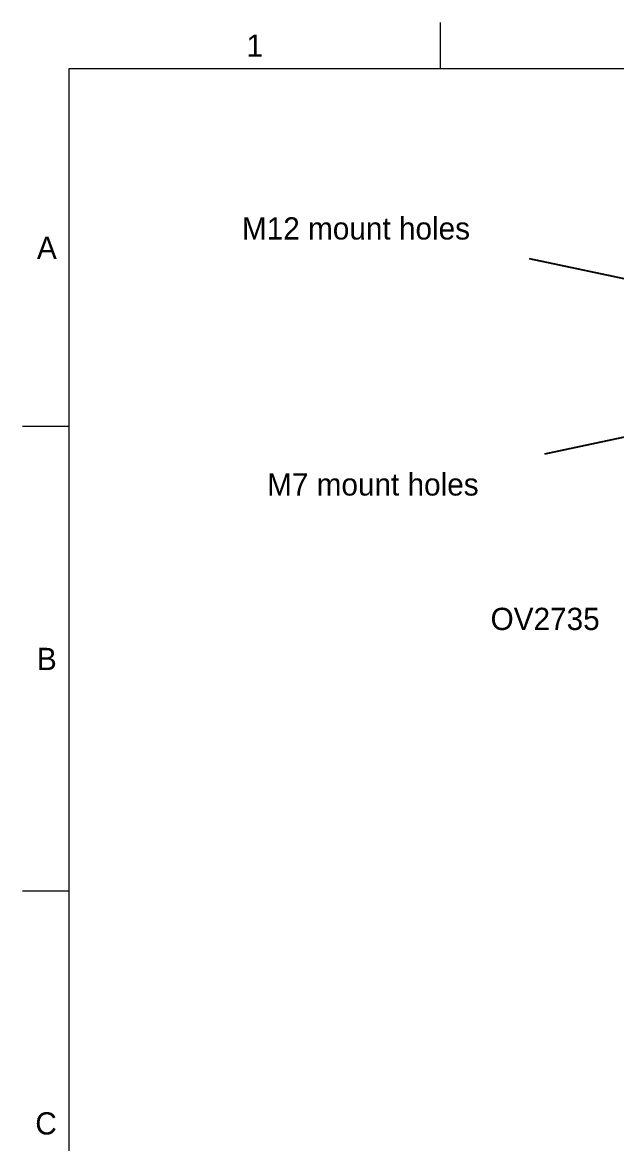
# Model space of a CAD drawing. Header units: millimetres. Extents: x 15 to 205, y 5 to 292.
# Drawn here: x 15 to 78.9, y 171.3 to 292 of the extents above; entities that cross this region are included whole.
import ezdxf

# ---------------------------------------------------------------- set-up
doc = ezdxf.new("R2010")
doc.units = ezdxf.units.MM
doc.layers.add('Annotations', color=7, linetype='Continuous')
doc.layers.add('Border', color=7, linetype='Continuous')
doc.styles.add('Shapr0', font='txt', dxfattribs={"height": 2.3925})
doc.dimstyles.new('ISO-25', dxfattribs={"dimtxt": 2.5, "dimasz": 2.5, "dimexe": 1.25, "dimexo": 0.625, "dimtad": 1, "dimtxsty": 'Standard', "dimcen": 2.5, "dimadec": 0, "dimazin": 0, "dimtfac": 1, "dimtmove": 0, "dimatfit": 3, "dimfxl": 1, "dimarcsym": 0})

msp = doc.modelspace()

# ---------------------------------------------------------------- linework, layer by layer
at = {"layer": 'Border', "linetype": 'Continuous', "lineweight": 15}
for p, q in [((60, 287), (60, 292)), ((200, 287), (20, 287)), ((20, 287), (20, 10)), ((20, 248.5), (15, 248.5)), ((20, 198.5), (15, 198.5))]:
    msp.add_line(p, q, dxfattribs=at)

# ---------------------------------------------------------------- texts
at = {"layer": 'Annotations', "linetype": 'Continuous', "lineweight": 15, "char_height": 1.79438, "width": 84.66672, "attachment_point": 4}
for s, insert in [('{\\fSF-Mono-Regular-Extended.ttf|b0|i0|c0|p0;\\H1.333333x;M12 mount holes}', (38.621, 269.815)), ('{\\fSF-Mono-Regular-Extended.ttf|b0|i0|c0|p0;\\H1.333333x;M7 mount holes}', (41.327, 242.263)), ('{\\fSF-Mono-Regular-Extended.ttf|b0|i0|c0|p0;\\H1.333333x;OV2735}', (65.375, 227.793))]:
    msp.add_mtext(s, dxfattribs=dict(at, insert=insert))
at = {"layer": 'Border', "linetype": 'Continuous', "lineweight": 15, "char_height": 2.393, "width": 2.3925, "style": 'Shapr0'}
for s, insert, attachment_point in [('1', (40, 288.304), 8), ('A', (18.696, 267.75), 6), ('B', (18.696, 223.5), 6), ('C', (18.696, 173.5), 6)]:
    msp.add_mtext(s, dxfattribs=dict(at, insert=insert, attachment_point=attachment_point))

# ---------------------------------------------------------------- leaders
at = {"layer": 'Annotations', "linetype": 'Continuous', "lineweight": 15}
for points in [[(92.911, 261.613), (69.561, 266.545)], [(94.126, 250.399), (71.167, 245.532)]]:
    msp.add_leader(points, dimstyle='ISO-25', dxfattribs=at)

doc.saveas('drawing.dxf')
